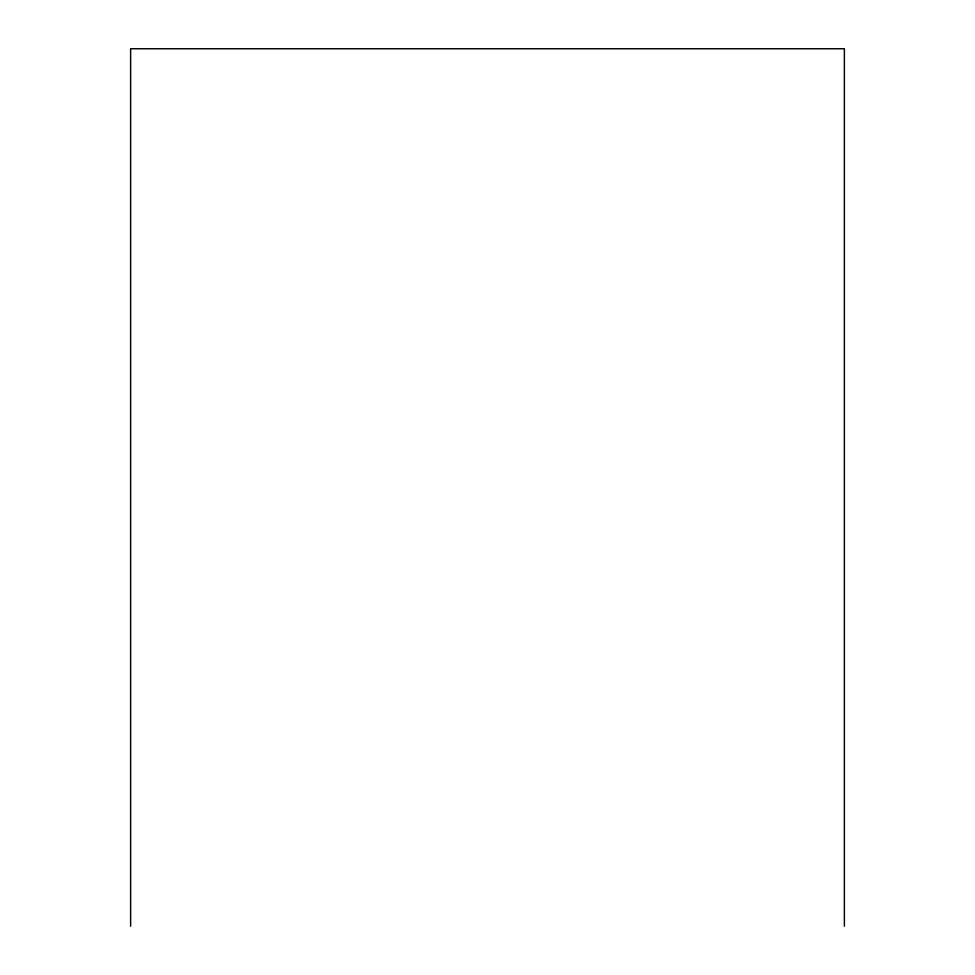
<?xml version="1.0" encoding="UTF-8"?>
<svg xmlns="http://www.w3.org/2000/svg" width="975" height="975" viewBox="0 0 975 975"><rect width="100%" height="100%" fill="white"/><g stroke="black" fill="none" stroke-linecap="round" stroke-linejoin="round"><path stroke-width="1.46" d="M844.374 926.25L844.374 48.75L130.626 48.75L130.626 926.25"/></g></svg>
